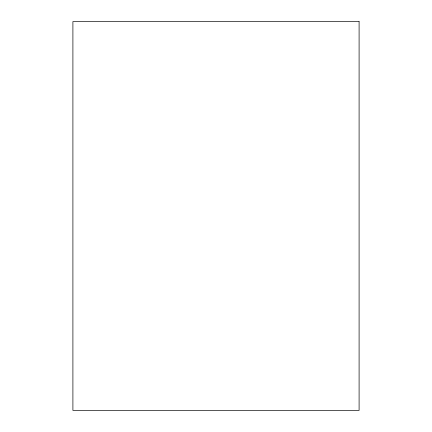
<?xml version="1.0" encoding="UTF-8"?>
<svg xmlns="http://www.w3.org/2000/svg" width="432" height="432" viewBox="0 0 432 432"><rect width="100%" height="100%" fill="white"/><g stroke="black" fill="none" stroke-linecap="round" stroke-linejoin="round"><path stroke-width="0.65" d="M359.095 21.6L72.905 21.6L72.905 410.4L359.095 410.4L359.095 21.6"/></g></svg>
